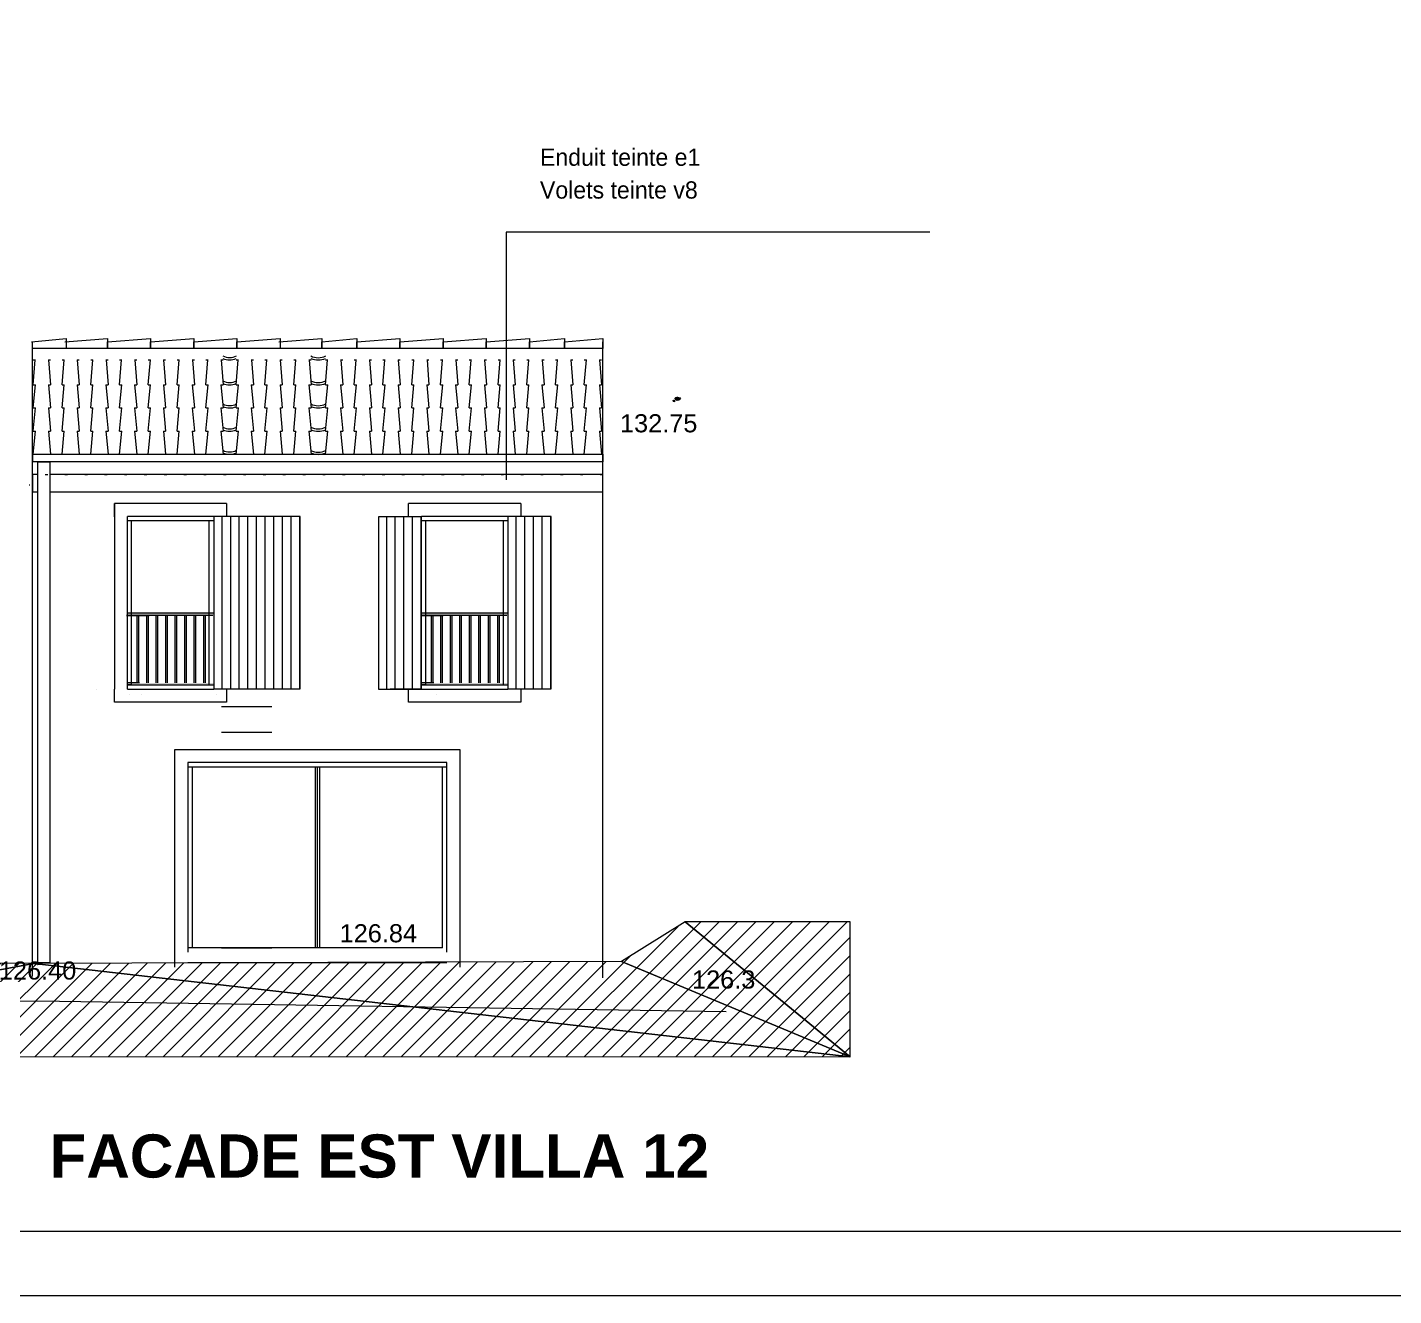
# Model space of a CAD drawing. Header units: metres. Extents: x 44.2 to 128.2, y -61.8 to 3.
# Drawn here: x 91.37 to 107.21, y -61.79 to -47.09 of the extents above; entities that cross this region are included whole.
import ezdxf
from ezdxf.enums import TextEntityAlignment as Align
from ezdxf.lldxf.tags import DXFTag

# ---------------------------------------------------------------- set-up
doc = ezdxf.new("R2010")
doc.units = ezdxf.units.M
doc.header["$MEASUREMENT"] = 0
for name, color, linetype in [('Calque 59', 7, 'Continuous'), ('Calque 79', 7, 'Continuous'), ('Calque Commun', 7, 'Continuous'), ('Cotations', 7, 'Continuous'), ('Textes', 7, 'Continuous')]:
    doc.layers.add(name, color=color, linetype=linetype)
doc.styles.add('Arial', font='arialbd.ttf', dxfattribs={"height": 0.5})
doc.styles.add('Arial2', font='arial.ttf', dxfattribs={"height": 0.21})
doc.styles.add('Century Gothic5', font='GOTHIC.TTF', dxfattribs={"height": 0.2})
tags = doc.linetypes.add('HIDDEN', pattern=[0.375, 0.25, -0.125]).pattern_tags.tags
tags[6:7] = [DXFTag(74, 4), DXFTag(75, 0), DXFTag(340, '0'), DXFTag(46, 1.0), DXFTag(50, 0.0), DXFTag(44, 0.0), DXFTag(45, 0.0)]
tags[4:5] = [DXFTag(74, 4), DXFTag(75, 0), DXFTag(340, '0'), DXFTag(46, 1.0), DXFTag(50, 0.0), DXFTag(44, 0.0), DXFTag(45, 0.0)]

# ---------------------------------------------------------------- blocks, each defined once
blk = doc.blocks.new('@dwg_exp54')
at = {"layer": 'Cotations', "color": 212, "linetype": 'ByBlock', "lineweight": -2, "style": 'Arial2'}
blk.add_text('126.40', height=0.21, dxfattribs=at).set_placement((91.493, -58.126), align=Align.CENTER)
blk = doc.blocks.new('@dwg_exp55')
at = {"layer": 'Cotations', "color": 212, "linetype": 'ByBlock', "lineweight": -2, "style": 'Arial2'}
blk.add_text('126.3', height=0.21, dxfattribs=at).set_placement((99.444, -58.23), align=Align.CENTER)
blk = doc.blocks.new('@dwg_exp56')
at = {"layer": 'Cotations', "color": 212, "linetype": 'ByBlock', "lineweight": -2, "style": 'Arial2'}
blk.add_text('132.75', height=0.21, dxfattribs=at).set_placement((98.691, -51.783), align=Align.CENTER)
blk = doc.blocks.new('@dwg_exp57')
at = {"layer": 'Cotations', "color": 212, "linetype": 'ByBlock', "lineweight": -2, "style": 'Arial2'}
blk.add_text('126.84', height=0.21, dxfattribs=at).set_placement((95.442, -57.694), align=Align.CENTER)
blk = doc.blocks.new('hatch38')
at = {"layer": 'Calque Commun', "color": 6, "linetype": 'Continuous', "lineweight": 5}
for p, q in [((95.535, -52.763), (95.535, -54.759)), ((95.635, -52.763), (95.635, -54.759)), ((95.735, -52.763), (95.735, -54.759)), ((95.835, -52.763), (95.835, -54.759)), ((95.935, -52.763), (95.935, -54.759))]:
    blk.add_line(p, q, dxfattribs=at)
at = {"layer": 'Calque Commun', "color": 8, "linetype": 'Continuous', "lineweight": 5}
mesh = blk.add_polyface(dxfattribs=at)
corners = [(95.943, -52.763), (95.443, -52.763), (95.443, -54.759), (95.943, -54.759)]
mesh.append_faces([[corners[k] for k in face] for face in [(0, 1, 2, 3)]], dxfattribs={"color": 8})
blk = doc.blocks.new('hatch39')
at = {"layer": 'Calque Commun', "color": 6, "linetype": 'Continuous', "lineweight": 5}
for p, q in [((97.036, -52.759), (97.036, -54.756)), ((97.136, -52.759), (97.136, -54.756)), ((97.236, -52.759), (97.236, -54.756)), ((97.336, -52.759), (97.336, -54.756)), ((97.436, -52.759), (97.436, -54.756))]:
    blk.add_line(p, q, dxfattribs=at)
at = {"layer": 'Calque Commun', "color": 8, "linetype": 'Continuous', "lineweight": 5}
mesh = blk.add_polyface(dxfattribs=at)
corners = [(97.444, -52.759), (96.943, -52.759), (96.943, -54.756), (97.444, -54.756)]
mesh.append_faces([[corners[k] for k in face] for face in [(0, 1, 2, 3)]], dxfattribs={"color": 8})
blk = doc.blocks.new('hatch40')
at = {"layer": 'Calque Commun', "color": 6, "linetype": 'Continuous', "lineweight": 5}
for p, q in [((93.627, -52.759), (93.627, -54.756)), ((93.727, -52.759), (93.727, -54.756)), ((93.827, -52.759), (93.827, -54.756)), ((93.927, -52.759), (93.927, -54.756)), ((94.027, -52.759), (94.027, -54.756)), ((94.127, -52.759), (94.127, -54.756)), ((94.227, -52.759), (94.227, -54.756)), ((94.327, -52.759), (94.327, -54.756)), ((94.427, -52.759), (94.427, -54.756)), ((94.527, -52.759), (94.527, -54.756))]:
    blk.add_line(p, q, dxfattribs=at)
at = {"layer": 'Calque Commun', "color": 8, "linetype": 'Continuous', "lineweight": 5}
mesh = blk.add_polyface(dxfattribs=at)
corners = [(94.535, -52.759), (93.534, -52.759), (93.534, -54.756), (94.535, -54.756)]
mesh.append_faces([[corners[k] for k in face] for face in [(0, 1, 2, 3)]], dxfattribs={"color": 8})
blk = doc.blocks.new('hatch41')
at = {"layer": 'Calque Commun', "color": 7, "linetype": 'Continuous', "lineweight": 5}
for p, q in [((97.616, -59.021), (99.178, -57.458)), ((97.828, -59.021), (99.391, -57.458)), ((98.04, -59.021), (99.603, -57.458)), ((98.252, -59.021), (99.815, -57.458)), ((98.464, -59.021), (100.028, -57.457)), ((98.676, -59.021), (100.24, -57.457)), ((98.888, -59.021), (100.452, -57.457)), ((99.101, -59.021), (100.665, -57.457)), ((99.313, -59.021), (100.877, -57.457)), ((97.404, -59.021), (98.915, -57.509)), ((99.525, -59.021), (100.909, -57.636)), ((85.647, -58.898), (86.59, -57.955)), ((85.739, -59.018), (86.808, -57.95)), ((85.951, -59.018), (87.025, -57.945)), ((86.163, -59.018), (87.242, -57.94)), ((86.376, -59.018), (87.459, -57.935)), ((86.588, -59.018), (87.675, -57.93)), ((86.8, -59.018), (87.887, -57.931)), ((87.012, -59.018), (88.099, -57.931)), ((87.224, -59.018), (88.31, -57.932)), ((87.436, -59.018), (88.522, -57.932)), ((87.648, -59.018), (88.734, -57.933)), ((87.86, -59.018), (88.945, -57.933)), ((88.072, -59.018), (89.157, -57.934)), ((88.284, -59.018), (89.369, -57.934)), ((88.496, -59.019), (89.58, -57.934)), ((88.708, -59.019), (89.792, -57.935)), ((88.921, -59.019), (90.004, -57.935)), ((89.133, -59.019), (90.215, -57.936)), ((89.345, -59.019), (90.427, -57.936)), ((89.557, -59.019), (90.639, -57.937)), ((89.769, -59.019), (90.851, -57.937)), ((89.981, -59.019), (91.062, -57.938)), ((90.193, -59.019), (91.274, -57.938)), ((90.405, -59.019), (91.486, -57.938)), ((90.617, -59.019), (91.699, -57.938)), ((90.829, -59.019), (91.911, -57.937)), ((91.041, -59.019), (92.124, -57.936)), ((91.253, -59.019), (92.337, -57.936)), ((91.466, -59.019), (92.55, -57.935)), ((91.678, -59.019), (92.763, -57.934)), ((91.89, -59.019), (92.975, -57.934)), ((92.102, -59.019), (93.188, -57.933)), ((92.314, -59.019), (93.401, -57.932)), ((92.526, -59.019), (93.614, -57.932)), ((92.738, -59.02), (93.827, -57.931)), ((92.95, -59.02), (94.039, -57.93)), ((93.162, -59.02), (94.252, -57.93)), ((93.374, -59.02), (94.465, -57.929)), ((93.586, -59.02), (94.678, -57.928)), ((93.798, -59.02), (94.891, -57.928)), ((94.011, -59.02), (95.103, -57.927)), ((94.223, -59.02), (95.316, -57.926)), ((94.435, -59.02), (95.529, -57.926)), ((94.647, -59.02), (95.742, -57.925)), ((94.859, -59.02), (95.955, -57.924)), ((95.071, -59.02), (96.167, -57.924)), ((95.283, -59.02), (96.38, -57.923)), ((95.495, -59.02), (96.593, -57.922)), ((95.707, -59.02), (96.806, -57.922)), ((95.919, -59.02), (97.019, -57.921)), ((96.131, -59.02), (97.231, -57.92)), ((96.343, -59.02), (97.444, -57.92)), ((96.556, -59.02), (97.657, -57.919)), ((96.768, -59.02), (97.87, -57.918)), ((96.98, -59.02), (98.083, -57.918)), ((97.192, -59.021), (98.355, -57.857)), ((99.737, -59.021), (100.909, -57.848)), ((85.647, -58.686), (86.373, -57.96)), ((85.647, -58.474), (86.156, -57.965)), ((85.647, -58.262), (85.939, -57.97)), ((85.647, -58.05), (85.722, -57.975)), ((99.949, -59.021), (100.909, -58.061)), ((100.161, -59.021), (100.909, -58.273)), ((100.373, -59.021), (100.909, -58.485)), ((100.585, -59.021), (100.909, -58.697)), ((100.797, -59.021), (100.909, -58.909))]:
    blk.add_line(p, q, dxfattribs=at)
at = {"layer": 'Calque Commun', "color": 7, "linetype": 'Continuous', "lineweight": 20}
mesh = blk.add_polyface(dxfattribs=at)
corners = [(91.448, -57.938), (87.648, -57.93), (85.647, -59.018), (100.909, -59.021), (85.647, -57.976), (98.259, -57.917), (100.909, -57.457), (98.997, -57.458)]
mesh.append_faces([[corners[k] for k in face] for face in [(0, 3, 5)]], dxfattribs={"vtx0": -1, "vtx1": -1, "color": 7})
mesh.append_faces([[corners[k] for k in face] for face in [(0, 2, 3)]], dxfattribs={"vtx0": -1, "vtx2": -1, "color": 7})
mesh.append_faces([[corners[k] for k in face] for face in [(0, 1, 2), (7, 5, 3)]], dxfattribs={"vtx1": -1, "vtx2": -1, "color": 7})
mesh.append_faces([[corners[k] for k in face] for face in [(1, 4, 2), (3, 6, 7)]], dxfattribs={"vtx2": -1, "color": 7})
blk = doc.blocks.new('CARTDCE')
at = {"layer": 'Calque Commun', "color": 9, "linetype": 'Continuous', "lineweight": 5}
blk.add_line((-21.798, -0.3), (20.202, -0.3), dxfattribs=at)
blk = doc.blocks.new('TOIT FACADE seul 660')
at = {"layer": 'Calque 59', "color": 32, "linetype": 'Continuous', "lineweight": 5}
for p, q in [((70.58, -18.73), (70.605, -18.73)), ((70.58, -19.019), (70.603, -18.731)), ((70.755, -18.731), (70.78, -18.731)), ((70.757, -18.731), (70.78, -19.019)), ((70.913, -19.019), (70.937, -18.731)), ((70.913, -18.731), (70.938, -18.731)), ((71.088, -18.731), (71.113, -18.731)), ((71.09, -18.731), (71.113, -19.019)), ((71.247, -19.019), (71.27, -18.731)), ((71.247, -18.731), (71.272, -18.731)), ((71.422, -18.731), (71.447, -18.731)), ((71.424, -18.731), (71.447, -19.019)), ((71.58, -19.019), (71.603, -18.731)), ((71.58, -18.731), (71.605, -18.731)), ((71.755, -18.731), (71.78, -18.731)), ((71.757, -18.731), (71.78, -19.019)), ((71.913, -19.019), (71.937, -18.731)), ((71.913, -18.731), (71.938, -18.731)), ((72.088, -18.731), (72.113, -18.731)), ((72.09, -18.731), (72.113, -19.019)), ((72.247, -19.019), (72.27, -18.731)), ((72.247, -18.731), (72.272, -18.731)), ((72.422, -18.731), (72.447, -18.731)), ((72.424, -18.731), (72.447, -19.019)), ((72.58, -19.019), (72.603, -18.731)), ((72.58, -18.731), (72.605, -18.731)), ((72.755, -18.731), (72.78, -18.731)), ((72.757, -18.731), (72.78, -19.019)), ((72.932, -19.019), (72.955, -18.731)), ((72.932, -18.731), (72.957, -18.731)), ((73.107, -18.731), (73.132, -18.731)), ((73.109, -18.731), (73.132, -19.019)), ((73.265, -19.019), (73.288, -18.731)), ((73.265, -18.731), (73.29, -18.731)), ((73.44, -18.731), (73.465, -18.731)), ((73.442, -18.731), (73.465, -19.019)), ((73.599, -19.019), (73.622, -18.731)), ((73.599, -18.731), (73.624, -18.731)), ((73.774, -18.731), (73.799, -18.731)), ((73.776, -18.731), (73.799, -19.019)), ((73.966, -19.019), (73.99, -18.731)), ((73.966, -18.731), (73.992, -18.731)), ((74.142, -18.731), (74.166, -18.731)), ((74.143, -18.731), (74.166, -19.019)), ((74.3, -19.019), (74.323, -18.731)), ((74.3, -18.731), (74.325, -18.731)), ((74.475, -18.731), (74.5, -18.731)), ((74.477, -18.731), (74.5, -19.019)), ((74.633, -19.019), (74.656, -18.731)), ((74.633, -18.731), (74.658, -18.731)), ((74.808, -18.731), (74.833, -18.731)), ((74.81, -18.731), (74.833, -19.019)), ((74.966, -19.019), (74.99, -18.731)), ((74.966, -18.731), (74.991, -18.731)), ((75.141, -18.731), (75.166, -18.731)), ((75.143, -18.731), (75.166, -19.019)), ((75.3, -19.019), (75.323, -18.731)), ((75.3, -18.731), (75.325, -18.731)), ((75.475, -18.731), (75.5, -18.731)), ((75.477, -18.731), (75.5, -19.019)), ((75.633, -19.019), (75.656, -18.731)), ((75.633, -18.731), (75.658, -18.731)), ((75.808, -18.731), (75.833, -18.731)), ((75.81, -18.731), (75.833, -19.019)), ((75.966, -19.019), (75.99, -18.731)), ((75.966, -18.731), (75.991, -18.731)), ((76.141, -18.731), (76.166, -18.731)), ((76.143, -18.731), (76.166, -19.019)), ((76.3, -19.019), (76.323, -18.731)), ((76.3, -18.731), (76.325, -18.731)), ((76.475, -18.731), (76.5, -18.731)), ((76.477, -18.731), (76.5, -19.019)), ((76.633, -19.019), (76.656, -18.731)), ((76.633, -18.731), (76.658, -18.731)), ((76.808, -18.731), (76.833, -18.731)), ((76.81, -18.731), (76.833, -19.019)), ((76.966, -19.019), (76.99, -18.731)), ((76.966, -18.731), (76.991, -18.731)), ((77.141, -18.731), (77.166, -18.731)), ((77.143, -18.731), (77.166, -19.019)), ((70.58, -19.288), (70.605, -19.019)), ((70.58, -19.019), (70.605, -19.019)), ((70.755, -19.019), (70.78, -19.288)), ((70.755, -19.019), (70.78, -19.019)), ((70.913, -19.288), (70.938, -19.019)), ((70.913, -19.019), (70.938, -19.019)), ((71.088, -19.019), (71.113, -19.288)), ((71.088, -19.019), (71.113, -19.019)), ((71.247, -19.288), (71.272, -19.019)), ((71.247, -19.019), (71.272, -19.019)), ((71.422, -19.019), (71.447, -19.288)), ((71.422, -19.019), (71.447, -19.019)), ((71.58, -19.288), (71.605, -19.019)), ((71.58, -19.019), (71.605, -19.019)), ((71.755, -19.019), (71.78, -19.288)), ((71.755, -19.019), (71.78, -19.019)), ((71.913, -19.288), (71.938, -19.019)), ((71.913, -19.019), (71.938, -19.019)), ((72.088, -19.019), (72.113, -19.288)), ((72.088, -19.019), (72.113, -19.019)), ((72.247, -19.288), (72.272, -19.019)), ((72.247, -19.019), (72.272, -19.019)), ((72.422, -19.019), (72.447, -19.288)), ((72.422, -19.019), (72.447, -19.019)), ((72.58, -19.288), (72.605, -19.019)), ((72.58, -19.019), (72.605, -19.019)), ((72.755, -19.019), (72.78, -19.288)), ((72.755, -19.019), (72.78, -19.019)), ((72.932, -19.288), (72.957, -19.019)), ((72.932, -19.019), (72.957, -19.019)), ((73.107, -19.019), (73.132, -19.288)), ((73.107, -19.019), (73.132, -19.019)), ((73.265, -19.288), (73.29, -19.019)), ((73.265, -19.019), (73.29, -19.019)), ((73.44, -19.019), (73.465, -19.288)), ((73.44, -19.019), (73.465, -19.019)), ((73.599, -19.288), (73.624, -19.019)), ((73.599, -19.019), (73.624, -19.019)), ((73.774, -19.019), (73.799, -19.288)), ((73.774, -19.019), (73.799, -19.019)), ((73.966, -19.288), (73.992, -19.019)), ((73.966, -19.019), (73.992, -19.019)), ((74.142, -19.019), (74.166, -19.288)), ((74.142, -19.019), (74.166, -19.019)), ((74.3, -19.288), (74.325, -19.019)), ((74.3, -19.019), (74.325, -19.019)), ((74.475, -19.019), (74.5, -19.288)), ((74.475, -19.019), (74.5, -19.019)), ((74.633, -19.288), (74.658, -19.019)), ((74.633, -19.019), (74.658, -19.019)), ((74.808, -19.019), (74.833, -19.288)), ((74.808, -19.019), (74.833, -19.019)), ((74.966, -19.288), (74.991, -19.019)), ((74.966, -19.019), (74.991, -19.019)), ((75.141, -19.019), (75.166, -19.288)), ((75.141, -19.019), (75.166, -19.019)), ((75.3, -19.288), (75.325, -19.019)), ((75.3, -19.019), (75.325, -19.019)), ((75.475, -19.019), (75.5, -19.288)), ((75.475, -19.019), (75.5, -19.019)), ((75.633, -19.288), (75.658, -19.019)), ((75.633, -19.019), (75.658, -19.019)), ((75.808, -19.019), (75.833, -19.288)), ((75.808, -19.019), (75.833, -19.019)), ((75.966, -19.288), (75.991, -19.019)), ((75.966, -19.019), (75.991, -19.019)), ((76.141, -19.019), (76.166, -19.288)), ((76.141, -19.019), (76.166, -19.019)), ((76.3, -19.288), (76.325, -19.019)), ((76.3, -19.019), (76.325, -19.019)), ((76.475, -19.019), (76.5, -19.288)), ((76.475, -19.019), (76.5, -19.019)), ((76.633, -19.288), (76.658, -19.019)), ((76.633, -19.019), (76.658, -19.019)), ((76.808, -19.019), (76.833, -19.288)), ((76.808, -19.019), (76.833, -19.019)), ((76.966, -19.288), (76.991, -19.019)), ((76.966, -19.019), (76.991, -19.019)), ((77.141, -19.019), (77.166, -19.288)), ((77.141, -19.019), (77.166, -19.019)), ((70.58, -19.556), (70.605, -19.288)), ((70.58, -19.288), (70.605, -19.288)), ((70.755, -19.288), (70.78, -19.556)), ((70.755, -19.288), (70.78, -19.288)), ((70.913, -19.556), (70.938, -19.288)), ((70.913, -19.288), (70.938, -19.288)), ((71.088, -19.288), (71.113, -19.556)), ((71.088, -19.288), (71.113, -19.288)), ((71.247, -19.556), (71.272, -19.288)), ((71.247, -19.288), (71.272, -19.288)), ((71.422, -19.288), (71.447, -19.556)), ((71.422, -19.288), (71.447, -19.288)), ((71.58, -19.556), (71.605, -19.288)), ((71.58, -19.288), (71.605, -19.288)), ((71.755, -19.288), (71.78, -19.556)), ((71.755, -19.288), (71.78, -19.288)), ((71.913, -19.556), (71.938, -19.288)), ((71.913, -19.288), (71.938, -19.288)), ((72.088, -19.288), (72.113, -19.556)), ((72.088, -19.288), (72.113, -19.288)), ((72.247, -19.556), (72.272, -19.288)), ((72.247, -19.288), (72.272, -19.288)), ((72.422, -19.288), (72.447, -19.556)), ((72.422, -19.288), (72.447, -19.288)), ((72.58, -19.556), (72.605, -19.288)), ((72.58, -19.288), (72.605, -19.288)), ((72.755, -19.288), (72.78, -19.556)), ((72.755, -19.288), (72.78, -19.288)), ((72.932, -19.556), (72.957, -19.288)), ((72.932, -19.288), (72.957, -19.288)), ((73.107, -19.288), (73.132, -19.556)), ((73.107, -19.288), (73.132, -19.288)), ((73.265, -19.556), (73.29, -19.288)), ((73.265, -19.288), (73.29, -19.288)), ((73.44, -19.288), (73.465, -19.556)), ((73.44, -19.288), (73.465, -19.288)), ((73.599, -19.556), (73.624, -19.288)), ((73.599, -19.288), (73.624, -19.288)), ((73.774, -19.288), (73.799, -19.556)), ((73.774, -19.288), (73.799, -19.288)), ((73.966, -19.556), (73.992, -19.288)), ((73.966, -19.288), (73.992, -19.288)), ((74.142, -19.288), (74.166, -19.556)), ((74.142, -19.288), (74.166, -19.288)), ((74.3, -19.556), (74.325, -19.288)), ((74.3, -19.288), (74.325, -19.288)), ((74.475, -19.288), (74.5, -19.556)), ((74.475, -19.288), (74.5, -19.288)), ((74.633, -19.556), (74.658, -19.288)), ((74.633, -19.288), (74.658, -19.288)), ((74.808, -19.288), (74.833, -19.556)), ((74.808, -19.288), (74.833, -19.288)), ((74.966, -19.556), (74.991, -19.288)), ((74.966, -19.288), (74.991, -19.288)), ((75.141, -19.288), (75.166, -19.556)), ((75.141, -19.288), (75.166, -19.288)), ((75.3, -19.556), (75.325, -19.288)), ((75.3, -19.288), (75.325, -19.288)), ((75.475, -19.288), (75.5, -19.556)), ((75.475, -19.288), (75.5, -19.288)), ((75.633, -19.556), (75.658, -19.288)), ((75.633, -19.288), (75.658, -19.288)), ((75.808, -19.288), (75.833, -19.556)), ((75.808, -19.288), (75.833, -19.288)), ((75.966, -19.556), (75.991, -19.288)), ((75.966, -19.288), (75.991, -19.288)), ((76.141, -19.288), (76.166, -19.556)), ((76.141, -19.288), (76.166, -19.288)), ((76.3, -19.556), (76.325, -19.288)), ((76.3, -19.288), (76.325, -19.288)), ((76.475, -19.288), (76.5, -19.556)), ((76.475, -19.288), (76.5, -19.288)), ((76.633, -19.556), (76.658, -19.288)), ((76.633, -19.288), (76.658, -19.288)), ((76.808, -19.288), (76.833, -19.556)), ((76.808, -19.288), (76.833, -19.288)), ((76.966, -19.556), (76.991, -19.288)), ((76.966, -19.288), (76.991, -19.288)), ((77.141, -19.288), (77.166, -19.556)), ((77.141, -19.288), (77.166, -19.288)), ((70.58, -19.825), (70.605, -19.556)), ((70.58, -19.556), (70.605, -19.556)), ((70.755, -19.556), (70.78, -19.825)), ((70.755, -19.556), (70.78, -19.556)), ((70.913, -19.825), (70.938, -19.556)), ((70.913, -19.556), (70.938, -19.556)), ((71.088, -19.556), (71.113, -19.825)), ((71.088, -19.556), (71.113, -19.556)), ((71.247, -19.825), (71.272, -19.556)), ((71.247, -19.556), (71.272, -19.556)), ((71.422, -19.556), (71.447, -19.825)), ((71.422, -19.556), (71.447, -19.556)), ((71.58, -19.825), (71.605, -19.556)), ((71.58, -19.556), (71.605, -19.556)), ((71.755, -19.556), (71.78, -19.825)), ((71.755, -19.556), (71.78, -19.556)), ((71.913, -19.825), (71.938, -19.556)), ((71.913, -19.556), (71.938, -19.556)), ((72.088, -19.556), (72.113, -19.825)), ((72.088, -19.556), (72.113, -19.556)), ((72.247, -19.825), (72.272, -19.556)), ((72.247, -19.556), (72.272, -19.556)), ((72.422, -19.556), (72.447, -19.825)), ((72.422, -19.556), (72.447, -19.556)), ((72.58, -19.825), (72.605, -19.556)), ((72.58, -19.556), (72.605, -19.556)), ((72.755, -19.556), (72.78, -19.825)), ((72.755, -19.556), (72.78, -19.556)), ((72.932, -19.825), (72.957, -19.556)), ((72.932, -19.556), (72.957, -19.556)), ((73.107, -19.556), (73.132, -19.825)), ((73.107, -19.556), (73.132, -19.556)), ((73.265, -19.825), (73.29, -19.556)), ((73.265, -19.556), (73.29, -19.556)), ((73.44, -19.556), (73.465, -19.825)), ((73.44, -19.556), (73.465, -19.556)), ((73.599, -19.825), (73.624, -19.556)), ((73.599, -19.556), (73.624, -19.556)), ((73.774, -19.556), (73.799, -19.825)), ((73.774, -19.556), (73.799, -19.556)), ((73.966, -19.825), (73.992, -19.556)), ((73.966, -19.556), (73.992, -19.556)), ((74.142, -19.556), (74.166, -19.825)), ((74.142, -19.556), (74.166, -19.556)), ((74.3, -19.825), (74.325, -19.556)), ((74.3, -19.556), (74.325, -19.556)), ((74.475, -19.556), (74.5, -19.825)), ((74.475, -19.556), (74.5, -19.556)), ((74.633, -19.825), (74.658, -19.556)), ((74.633, -19.556), (74.658, -19.556)), ((74.808, -19.556), (74.833, -19.825)), ((74.808, -19.556), (74.833, -19.556)), ((74.966, -19.825), (74.991, -19.556)), ((74.966, -19.556), (74.991, -19.556)), ((75.141, -19.556), (75.166, -19.825)), ((75.141, -19.556), (75.166, -19.556)), ((75.3, -19.825), (75.325, -19.556)), ((75.3, -19.556), (75.325, -19.556)), ((75.475, -19.556), (75.5, -19.825)), ((75.475, -19.556), (75.5, -19.556)), ((75.633, -19.825), (75.658, -19.556)), ((75.633, -19.556), (75.658, -19.556)), ((75.808, -19.556), (75.833, -19.825)), ((75.808, -19.556), (75.833, -19.556)), ((75.966, -19.825), (75.991, -19.556)), ((75.966, -19.556), (75.991, -19.556)), ((76.141, -19.556), (76.166, -19.825)), ((76.141, -19.556), (76.166, -19.556)), ((76.3, -19.825), (76.325, -19.556)), ((76.3, -19.556), (76.325, -19.556)), ((76.475, -19.556), (76.5, -19.825)), ((76.475, -19.556), (76.5, -19.556)), ((76.633, -19.825), (76.658, -19.556)), ((76.633, -19.556), (76.658, -19.556)), ((76.808, -19.556), (76.833, -19.825)), ((76.808, -19.556), (76.833, -19.556)), ((76.966, -19.825), (76.991, -19.556)), ((76.966, -19.556), (76.991, -19.556)), ((77.141, -19.556), (77.166, -19.825)), ((77.141, -19.556), (77.166, -19.556)), ((70.58, -19.825), (70.605, -19.825)), ((70.755, -19.825), (70.78, -19.825)), ((70.913, -19.825), (70.938, -19.825)), ((71.088, -19.825), (71.113, -19.825)), ((71.247, -19.825), (71.272, -19.825)), ((71.422, -19.825), (71.447, -19.825)), ((71.58, -19.825), (71.605, -19.825)), ((71.755, -19.825), (71.78, -19.825)), ((71.913, -19.825), (71.938, -19.825)), ((72.088, -19.825), (72.113, -19.825)), ((72.247, -19.825), (72.272, -19.825)), ((72.422, -19.825), (72.447, -19.825)), ((72.58, -19.825), (72.605, -19.825)), ((72.755, -19.825), (72.78, -19.825)), ((72.932, -19.825), (72.957, -19.825)), ((73.107, -19.825), (73.132, -19.825)), ((73.265, -19.825), (73.29, -19.825)), ((73.44, -19.825), (73.465, -19.825)), ((73.599, -19.825), (73.624, -19.825)), ((73.774, -19.825), (73.799, -19.825)), ((73.966, -19.825), (73.992, -19.825)), ((74.142, -19.825), (74.166, -19.825)), ((74.3, -19.825), (74.325, -19.825)), ((74.475, -19.825), (74.5, -19.825)), ((74.633, -19.825), (74.658, -19.825)), ((74.808, -19.825), (74.833, -19.825)), ((74.966, -19.825), (74.991, -19.825)), ((75.141, -19.825), (75.166, -19.825)), ((75.3, -19.825), (75.325, -19.825)), ((75.475, -19.825), (75.5, -19.825)), ((75.633, -19.825), (75.658, -19.825)), ((75.808, -19.825), (75.833, -19.825)), ((75.966, -19.825), (75.991, -19.825)), ((76.141, -19.825), (76.166, -19.825)), ((76.3, -19.825), (76.325, -19.825)), ((76.475, -19.825), (76.5, -19.825)), ((76.633, -19.825), (76.658, -19.825)), ((76.808, -19.825), (76.833, -19.825)), ((76.966, -19.825), (76.991, -19.825)), ((77.141, -19.825), (77.166, -19.825)), ((70.718, -20.058), (70.747, -20.058)), ((70.947, -20.058), (70.977, -20.058)), ((71.177, -20.058), (71.207, -20.058)), ((71.407, -20.058), (71.437, -20.058)), ((71.637, -20.058), (71.666, -20.058)), ((71.866, -20.058), (71.896, -20.058)), ((72.096, -20.058), (72.126, -20.058)), ((72.326, -20.058), (72.356, -20.058)), ((72.556, -20.058), (72.585, -20.058)), ((72.785, -20.058), (72.815, -20.058)), ((73.015, -20.058), (73.045, -20.058)), ((73.245, -20.058), (73.274, -20.058)), ((73.474, -20.058), (73.504, -20.058)), ((73.704, -20.058), (73.734, -20.058)), ((73.934, -20.058), (73.964, -20.058)), ((74.164, -20.058), (74.193, -20.058)), ((74.393, -20.058), (74.423, -20.058)), ((74.623, -20.058), (74.653, -20.058)), ((74.853, -20.058), (74.883, -20.058)), ((75.083, -20.058), (75.112, -20.058)), ((75.312, -20.058), (75.342, -20.058)), ((75.542, -20.058), (75.572, -20.058)), ((75.772, -20.058), (75.801, -20.058)), ((76.001, -20.058), (76.031, -20.058)), ((76.231, -20.058), (76.261, -20.058)), ((76.461, -20.058), (76.491, -20.058)), ((76.691, -20.058), (76.72, -20.058)), ((76.92, -20.058), (76.95, -20.058)), ((77.15, -20.058), (77.18, -20.058))]:
    blk.add_line(p, q, dxfattribs=at)
for points in [[(70.559, -18.521, 0), (70.96, -18.481, 0), (70.96, -18.599, 0), (70.574, -18.599, 0)], [(70.945, -18.521, 0), (71.44, -18.481, 0), (71.44, -18.599, 0), (70.96, -18.599, 0)], [(71.44, -18.521, 0), (71.94, -18.481, 0), (71.94, -18.599, 0), (71.44, -18.599, 0), (71.44, -18.521, 0)], [(71.94, -18.521, 0), (72.44, -18.481, 0), (72.44, -18.599, 0), (71.94, -18.599, 0), (71.94, -18.521, 0)], [(72.44, -18.521, 0), (72.94, -18.481, 0), (72.94, -18.599, 0), (72.44, -18.599, 0), (72.44, -18.521, 0)], [(72.94, -18.521, 0), (73.44, -18.481, 0), (73.44, -18.599, 0), (72.94, -18.599, 0), (72.94, -18.521, 0)], [(73.426, -18.521, 0), (73.924, -18.481, 0), (73.924, -18.599, 0), (73.44, -18.599, 0)], [(73.924, -18.521, 0), (74.33, -18.481, 0), (74.33, -18.599, 0), (73.924, -18.599, 0), (73.924, -18.521, 0)], [(74.33, -18.521, 0), (74.83, -18.481, 0), (74.83, -18.599, 0), (74.33, -18.599, 0), (74.33, -18.521, 0)], [(74.83, -18.521, 0), (75.33, -18.481, 0), (75.33, -18.599, 0), (74.83, -18.599, 0), (74.83, -18.521, 0)], [(75.33, -18.521, 0), (75.83, -18.481, 0), (75.83, -18.599, 0), (75.33, -18.599, 0), (75.33, -18.521, 0)], [(75.83, -18.521, 0), (76.33, -18.481, 0), (76.33, -18.599, 0), (75.83, -18.599, 0), (75.83, -18.521, 0)], [(76.33, -18.521, 0), (76.736, -18.481, 0), (76.736, -18.599, 0), (76.33, -18.599, 0), (76.33, -18.521, 0)], [(76.736, -18.521, 0), (77.18, -18.481, 0), (77.18, -18.599, 0), (76.736, -18.599, 0), (76.736, -18.521, 0)]]:
    blk.add_polyline3d(points, dxfattribs=at)
for centre, radius, start, end in [((72.856, -18.538), 0.166, 241.367, 298.3741), ((73.883, -18.51), 0.195, 243.1896, 296.5749), ((72.856, -18.528), 0.202, 247.4673, 292.2758), ((73.883, -18.493), 0.238, 248.9251, 290.842), ((72.856, -18.826), 0.166, 241.3664, 298.3743), ((73.883, -18.798), 0.195, 243.1908, 296.5743), ((72.856, -18.817), 0.202, 247.4682, 292.2755), ((73.883, -18.782), 0.238, 248.9261, 290.8416), ((72.856, -19.095), 0.166, 241.3672, 298.3741), ((72.856, -19.086), 0.202, 247.4673, 292.2757), ((73.883, -19.067), 0.195, 243.1907, 296.5744), ((73.883, -19.05), 0.238, 248.9252, 290.8421), ((72.856, -19.364), 0.166, 241.3666, 298.3743), ((72.856, -19.354), 0.202, 247.4675, 292.2758), ((73.883, -19.336), 0.195, 243.1901, 296.5746), ((73.883, -19.319), 0.238, 248.9259, 290.8416), ((72.856, -19.632), 0.166, 241.367, 298.3741), ((73.883, -19.605), 0.195, 243.1903, 296.5745), ((72.856, -19.623), 0.202, 247.4672, 292.2757), ((73.883, -19.588), 0.238, 248.926, 290.8416)]:
    blk.add_arc(centre, radius, start, end, dxfattribs=at)
at = {"layer": 'Calque Commun', "color": 7, "linetype": 'Continuous', "lineweight": 5}
for p, q in [((70.572, -25.879), (70.571, -18.52)), ((77.181, -25.892), (77.18, -18.521))]:
    blk.add_line(p, q, dxfattribs=at)

msp = doc.modelspace()

# ---------------------------------------------------------------- linework, layer by layer
at = {"layer": 'Calque 79', "color": 7, "linetype": 'Continuous', "lineweight": 5}
for p, q in [((92.171, -54.759), (92.171, -54.759)), ((92.171, -54.759), (92.171, -54.759)), ((95.58, -54.759), (95.58, -54.759)), ((95.58, -54.759), (95.58, -54.759)), ((93.562, -54.819), (93.562, -54.819))]:
    msp.add_line(p, q, dxfattribs=at)
at = {"layer": 'Calque Commun', "color": 5, "linetype": 'Continuous', "lineweight": 20}
for p, q in [((101.832, -49.464), (96.922, -49.464)), ((96.922, -49.464), (96.922, -52.334))]:
    msp.add_line(p, q, dxfattribs=at)
at = {"layer": 'Calque Commun', "color": 7, "linetype": 'Continuous', "lineweight": 5}
for p, q in [((91.395, -52.392), (91.404, -52.392)), ((92.534, -54.759), (92.534, -52.759)), ((93.534, -52.759), (92.534, -52.759)), ((93.534, -52.809), (92.534, -52.809)), ((92.582, -53.88), (92.582, -52.806)), ((93.482, -53.88), (93.482, -52.806)), ((93.534, -52.759), (93.534, -54.759)), ((95.743, -52.759), (95.941, -52.759)), ((95.943, -54.759), (95.943, -52.759)), ((96.943, -52.759), (95.943, -52.759)), ((96.943, -52.809), (95.943, -52.809)), ((95.991, -53.88), (95.991, -52.806)), ((96.891, -53.88), (96.891, -52.806)), ((96.943, -52.759), (96.943, -54.759)), ((92.523, -53.906), (92.785, -53.906)), ((92.644, -53.906), (92.523, -53.906)), ((92.534, -53.876), (93.534, -53.876)), ((92.675, -53.906), (92.534, -53.906)), ((92.582, -53.93), (92.582, -53.88)), ((92.582, -54.706), (92.582, -53.93)), ((92.644, -53.906), (92.644, -54.688)), ((92.664, -53.906), (92.644, -53.906)), ((92.644, -53.906), (92.644, -54.688)), ((92.664, -53.906), (92.644, -53.906)), ((92.644, -53.906), (92.785, -53.906)), ((92.754, -53.906), (92.664, -53.906)), ((92.664, -53.906), (92.664, -54.688)), ((92.754, -53.906), (92.664, -53.906)), ((92.664, -53.906), (92.664, -54.688)), ((92.785, -53.906), (92.695, -53.906)), ((92.754, -53.906), (92.754, -54.688)), ((92.774, -53.906), (92.754, -53.906)), ((92.754, -53.906), (92.754, -54.688)), ((92.774, -53.906), (92.754, -53.906)), ((92.864, -53.906), (92.774, -53.906)), ((92.774, -53.906), (92.774, -54.688)), ((92.864, -53.906), (92.774, -53.906)), ((92.774, -53.906), (92.774, -54.688)), ((92.864, -53.906), (92.864, -54.688)), ((92.884, -53.906), (92.864, -53.906)), ((92.864, -53.906), (92.864, -54.688)), ((92.884, -53.906), (92.864, -53.906)), ((92.974, -53.906), (92.884, -53.906)), ((92.884, -53.906), (92.884, -54.688)), ((92.974, -53.906), (92.884, -53.906)), ((92.884, -53.906), (92.884, -54.688)), ((92.974, -53.906), (92.974, -54.688)), ((92.994, -53.906), (92.974, -53.906)), ((92.974, -53.906), (92.974, -54.688)), ((92.994, -53.906), (92.974, -53.906)), ((93.084, -53.906), (92.994, -53.906)), ((92.994, -53.906), (92.994, -54.688)), ((93.084, -53.906), (92.994, -53.906)), ((92.994, -53.906), (92.994, -54.688)), ((93.084, -53.906), (93.084, -54.688)), ((93.104, -53.906), (93.084, -53.906)), ((93.084, -53.906), (93.084, -54.688)), ((93.104, -53.906), (93.084, -53.906)), ((93.194, -53.906), (93.104, -53.906)), ((93.104, -53.906), (93.104, -54.688)), ((93.194, -53.906), (93.104, -53.906)), ((93.104, -53.906), (93.104, -54.688)), ((93.194, -53.906), (93.194, -54.688)), ((93.214, -53.906), (93.194, -53.906)), ((93.194, -53.906), (93.194, -54.688)), ((93.214, -53.906), (93.194, -53.906)), ((93.524, -53.906), (93.214, -53.906)), ((93.214, -53.906), (93.214, -54.688)), ((93.304, -53.906), (93.304, -54.688)), ((93.304, -53.906), (93.304, -54.688)), ((93.324, -53.906), (93.324, -54.688)), ((93.324, -53.906), (93.324, -54.688)), ((93.414, -53.906), (93.414, -54.688)), ((93.414, -53.906), (93.414, -54.688)), ((93.434, -53.906), (93.434, -54.688)), ((93.434, -53.906), (93.434, -54.688)), ((93.482, -53.93), (93.482, -53.88)), ((93.482, -54.706), (93.482, -53.93)), ((95.932, -53.906), (96.194, -53.906)), ((96.053, -53.906), (95.932, -53.906)), ((95.943, -53.876), (96.943, -53.876)), ((96.084, -53.906), (95.943, -53.906)), ((95.991, -53.93), (95.991, -53.88)), ((95.991, -54.706), (95.991, -53.93)), ((96.053, -53.906), (96.053, -54.688)), ((96.073, -53.906), (96.053, -53.906)), ((96.053, -53.906), (96.053, -54.688)), ((96.073, -53.906), (96.053, -53.906)), ((96.053, -53.906), (96.194, -53.906)), ((96.163, -53.906), (96.073, -53.906)), ((96.073, -53.906), (96.073, -54.688)), ((96.163, -53.906), (96.073, -53.906)), ((96.073, -53.906), (96.073, -54.688)), ((96.194, -53.906), (96.104, -53.906)), ((96.163, -53.906), (96.163, -54.688)), ((96.183, -53.906), (96.163, -53.906)), ((96.163, -53.906), (96.163, -54.688)), ((96.183, -53.906), (96.163, -53.906)), ((96.273, -53.906), (96.183, -53.906)), ((96.183, -53.906), (96.183, -54.688)), ((96.273, -53.906), (96.183, -53.906)), ((96.183, -53.906), (96.183, -54.688)), ((96.273, -53.906), (96.273, -54.688)), ((96.293, -53.906), (96.273, -53.906)), ((96.273, -53.906), (96.273, -54.688)), ((96.293, -53.906), (96.273, -53.906)), ((96.383, -53.906), (96.293, -53.906)), ((96.293, -53.906), (96.293, -54.688)), ((96.383, -53.906), (96.293, -53.906)), ((96.293, -53.906), (96.293, -54.688)), ((96.383, -53.906), (96.383, -54.688)), ((96.403, -53.906), (96.383, -53.906)), ((96.383, -53.906), (96.383, -54.688)), ((96.403, -53.906), (96.383, -53.906)), ((96.493, -53.906), (96.403, -53.906)), ((96.403, -53.906), (96.403, -54.688)), ((96.493, -53.906), (96.403, -53.906)), ((96.403, -53.906), (96.403, -54.688)), ((96.493, -53.906), (96.493, -54.688)), ((96.513, -53.906), (96.493, -53.906)), ((96.493, -53.906), (96.493, -54.688)), ((96.513, -53.906), (96.493, -53.906)), ((96.603, -53.906), (96.513, -53.906)), ((96.513, -53.906), (96.513, -54.688)), ((96.603, -53.906), (96.513, -53.906)), ((96.513, -53.906), (96.513, -54.688)), ((96.603, -53.906), (96.603, -54.688)), ((96.623, -53.906), (96.603, -53.906)), ((96.603, -53.906), (96.603, -54.688)), ((96.623, -53.906), (96.603, -53.906)), ((96.933, -53.906), (96.623, -53.906)), ((96.623, -53.906), (96.623, -54.688)), ((96.713, -53.906), (96.713, -54.688)), ((96.713, -53.906), (96.713, -54.688)), ((96.733, -53.906), (96.733, -54.688)), ((96.733, -53.906), (96.733, -54.688)), ((96.823, -53.906), (96.823, -54.688)), ((96.823, -53.906), (96.823, -54.688)), ((96.843, -53.906), (96.843, -54.688)), ((96.843, -53.906), (96.843, -54.688)), ((96.891, -53.93), (96.891, -53.88)), ((96.891, -54.706), (96.891, -53.93)), ((92.675, -54.688), (92.534, -54.688)), ((92.534, -54.709), (93.534, -54.709)), ((92.534, -54.709), (93.534, -54.709)), ((92.584, -54.71), (92.534, -54.71)), ((92.534, -54.759), (93.534, -54.759)), ((95.943, -54.759), (95.58, -54.759)), ((96.084, -54.688), (95.943, -54.688)), ((95.943, -54.709), (96.943, -54.709)), ((95.943, -54.709), (96.943, -54.709)), ((95.993, -54.71), (95.943, -54.71)), ((95.943, -54.759), (96.943, -54.759)), ((92.562, -54.819), (92.562, -54.819)), ((92.562, -54.819), (92.562, -54.819)), ((92.703, -54.819), (92.703, -54.819)), ((92.703, -54.819), (92.703, -54.819)), ((93.562, -54.819), (93.562, -54.819)), ((93.562, -54.819), (93.562, -54.819)), ((93.562, -54.819), (93.562, -54.819)), ((93.562, -54.819), (93.562, -54.819)), ((93.562, -54.819), (93.562, -54.819)), ((96.112, -54.819), (96.112, -54.819)), ((96.112, -54.819), (96.112, -54.819)), ((93.235, -55.609), (93.235, -57.809)), ((96.235, -55.609), (93.235, -55.609)), ((93.235, -55.659), (96.185, -55.659)), ((93.285, -55.659), (93.285, -57.759)), ((94.71, -55.659), (94.71, -57.759)), ((94.735, -55.659), (94.735, -57.759)), ((94.76, -55.659), (94.76, -57.759)), ((96.185, -55.659), (96.235, -55.659)), ((96.185, -57.759), (96.185, -55.659)), ((96.235, -57.809), (96.235, -55.609)), ((96.185, -57.759), (93.235, -57.759)), ((93.235, -57.93), (96.235, -57.93))]:
    msp.add_line(p, q, dxfattribs=at)
at = {"layer": 'Calque Commun', "color": 5, "linetype": 'Continuous', "lineweight": 5}
for p, q in [((92.384, -52.763), (92.384, -52.609)), ((93.684, -52.609), (92.384, -52.609)), ((92.384, -52.609), (92.384, -54.759)), ((93.684, -52.609), (93.684, -52.759)), ((95.793, -52.763), (95.793, -52.609)), ((97.093, -52.609), (95.793, -52.609)), ((97.093, -52.609), (97.093, -52.759)), ((92.384, -54.909), (92.384, -54.759)), ((93.684, -54.759), (93.684, -54.909)), ((95.793, -54.909), (95.793, -54.759)), ((97.093, -54.759), (97.093, -54.909)), ((93.684, -54.909), (92.384, -54.909)), ((97.093, -54.909), (95.793, -54.909))]:
    msp.add_line(p, q, dxfattribs=at)
at = {"layer": 'Calque Commun', "color": 26, "linetype": 'HIDDEN', "lineweight": 20}
for p, q in [((85.812, -58.473), (91.497, -58.372)), ((91.497, -58.372), (99.474, -58.497))]:
    msp.add_line(p, q, dxfattribs=at)
at = {"layer": 'Calque Commun', "color": 5, "linetype": 'Continuous', "lineweight": 5}
msp.add_polyline3d([(93.085, -57.981, 0), (93.085, -55.459, 0), (96.385, -55.459, 0), (96.385, -57.981, 0)], dxfattribs=at)
at = {"layer": 'Calque Commun', "color": 18, "linetype": 'Continuous', "lineweight": 5, "true_color": 0x000000}
for points in [[(92.534, -53.876), (93.534, -53.876), (92.534, -53.906), (93.534, -53.906)], [(92.664, -53.906), (92.644, -53.906), (92.664, -54.688), (92.644, -54.688)], [(92.664, -53.906), (92.644, -53.906), (92.664, -54.688), (92.644, -54.688)], [(92.754, -53.876), (93.534, -53.876), (92.785, -53.906), (93.534, -53.906)], [(92.774, -53.906), (92.754, -53.906), (92.774, -54.688), (92.754, -54.688)], [(92.774, -53.906), (92.754, -53.906), (92.774, -54.688), (92.754, -54.688)], [(92.884, -53.906), (92.864, -53.906), (92.884, -54.688), (92.864, -54.688)], [(92.884, -53.906), (92.864, -53.906), (92.884, -54.688), (92.864, -54.688)], [(92.994, -53.906), (92.974, -53.906), (92.994, -54.688), (92.974, -54.688)], [(92.994, -53.906), (92.974, -53.906), (92.994, -54.688), (92.974, -54.688)], [(93.104, -53.906), (93.084, -53.906), (93.104, -54.688), (93.084, -54.688)], [(93.104, -53.906), (93.084, -53.906), (93.104, -54.688), (93.084, -54.688)], [(93.214, -53.906), (93.194, -53.906), (93.214, -54.688), (93.194, -54.688)], [(93.214, -53.906), (93.194, -53.906), (93.214, -54.688), (93.194, -54.688)], [(93.324, -53.906), (93.304, -53.906), (93.324, -54.688), (93.304, -54.688)], [(93.324, -53.906), (93.304, -53.906), (93.324, -54.688), (93.304, -54.688)], [(93.434, -53.906), (93.414, -53.906), (93.434, -54.688), (93.414, -54.688)], [(93.434, -53.906), (93.414, -53.906), (93.434, -54.688), (93.414, -54.688)], [(95.943, -53.876), (96.943, -53.876), (95.943, -53.906), (96.943, -53.906)], [(96.073, -53.906), (96.053, -53.906), (96.073, -54.688), (96.053, -54.688)], [(96.073, -53.906), (96.053, -53.906), (96.073, -54.688), (96.053, -54.688)], [(96.163, -53.876), (96.943, -53.876), (96.194, -53.906), (96.943, -53.906)], [(96.183, -53.906), (96.163, -53.906), (96.183, -54.688), (96.163, -54.688)], [(96.183, -53.906), (96.163, -53.906), (96.183, -54.688), (96.163, -54.688)], [(96.293, -53.906), (96.273, -53.906), (96.293, -54.688), (96.273, -54.688)], [(96.293, -53.906), (96.273, -53.906), (96.293, -54.688), (96.273, -54.688)], [(96.403, -53.906), (96.383, -53.906), (96.403, -54.688), (96.383, -54.688)], [(96.403, -53.906), (96.383, -53.906), (96.403, -54.688), (96.383, -54.688)], [(96.513, -53.906), (96.493, -53.906), (96.513, -54.688), (96.493, -54.688)], [(96.513, -53.906), (96.493, -53.906), (96.513, -54.688), (96.493, -54.688)], [(96.623, -53.906), (96.603, -53.906), (96.623, -54.688), (96.603, -54.688)], [(96.623, -53.906), (96.603, -53.906), (96.623, -54.688), (96.603, -54.688)], [(96.733, -53.906), (96.713, -53.906), (96.733, -54.688), (96.713, -54.688)], [(96.733, -53.906), (96.713, -53.906), (96.733, -54.688), (96.713, -54.688)], [(96.843, -53.906), (96.823, -53.906), (96.843, -54.688), (96.823, -54.688)], [(96.843, -53.906), (96.823, -53.906), (96.843, -54.688), (96.823, -54.688)], [(92.534, -54.688), (93.534, -54.688), (92.534, -54.718), (93.534, -54.718)], [(92.785, -54.688), (93.534, -54.688), (92.754, -54.718), (93.534, -54.718)], [(95.943, -54.688), (96.943, -54.688), (95.943, -54.718), (96.943, -54.718)], [(96.194, -54.688), (96.943, -54.688), (96.163, -54.718), (96.943, -54.718)]]:
    msp.add_trace(points, dxfattribs=at)
at = {"layer": 'Cotations', "color": 11, "linetype": 'HIDDEN', "lineweight": 20}
for p, q in [((93.624, -54.959), (94.209, -54.959)), ((93.624, -55.259), (94.209, -55.259)), ((93.624, -57.759), (94.209, -57.759))]:
    msp.add_line(p, q, dxfattribs=at)

# ---------------------------------------------------------------- block references
at = {"layer": 'Calque Commun', "color": 0, "linetype": 'ByBlock', "lineweight": -2, "xscale": 0.9916667342185974, "yscale": 0.9916667342185974, "zscale": 0.9916667342185974}
msp.add_blockref('CARTDCE', (107.577, -60.746), dxfattribs=at)
at = {"layer": 'Calque Commun', "color": 0, "linetype": 'ByBlock', "lineweight": -2}
for name, p in [('TOIT FACADE seul 660', (20.863, -32.213)), ('hatch40', (0, 0)), ('hatch38', (0, 0)), ('hatch39', (0, 0)), ('hatch41', (0, 0))]:
    msp.add_blockref(name, p, dxfattribs=at)
at = {"layer": 'Cotations', "color": 0, "linetype": 'ByBlock', "lineweight": -2}
for name in ['@dwg_exp56', '@dwg_exp57', '@dwg_exp54', '@dwg_exp55']:
    msp.add_blockref(name, (0, 0), dxfattribs=at)

# ---------------------------------------------------------------- texts
at = {"layer": 'Textes', "color": 5, "linetype": 'ByBlock', "lineweight": -2, "style": 'Arial'}
msp.add_text('FACADE EST VILLA 12', height=0.5, dxfattribs=at).set_placement((91.631, -60.421))
at = {"layer": 'Textes', "color": 5, "linetype": 'ByBlock', "lineweight": -2, "insert": (97.315, -49.077), "char_height": 0.2, "attachment_point": 7, "line_spacing_factor": 1.14, "style": 'Century Gothic5'}
msp.add_mtext('Enduit teinte e1\\PVolets teinte v8', dxfattribs=at)

# ---------------------------------------------------------------- meshes
at = {"layer": 'Calque Commun', "color": 7, "linetype": 'Continuous', "lineweight": 5}
mesh = msp.add_polyface(dxfattribs=at)
corners = [(44.219, -2.79), (128.219, -2.79), (128.219, -61.79), (44.219, -61.79)]
mesh.append_faces([[corners[k] for k in face] for face in [(0, 1, 2, 3)]], dxfattribs={"color": 7})
at = {"layer": 'Calque Commun', "color": 86, "linetype": 'Continuous', "lineweight": 5}
mesh = msp.add_polyface(dxfattribs=at)
corners = [(98.863, -51.426, -0.633), (98.863, -51.411, -0.633), (98.875, -51.415, -0.633), (98.876, -51.428, -0.633), (98.857, -51.414, -0.633)]
mesh.append_faces([[corners[k] for k in face] for face in [(0, 2, 3)]], dxfattribs={"vtx0": -1, "color": 86})
mesh.append_faces([[corners[k] for k in face] for face in [(0, 1, 2)]], dxfattribs={"vtx0": -1, "vtx2": -1, "color": 86})
mesh.append_faces([[corners[k] for k in face] for face in [(0, 4, 1)]], dxfattribs={"vtx2": -1, "color": 86})
mesh = msp.add_polyface(dxfattribs=at)
corners = [(98.923, -51.409, -0.633), (98.936, -51.383, -0.633), (98.943, -51.395, -0.633), (98.909, -51.374, -0.633), (98.906, -51.415, -0.633), (98.89, -51.406, -0.633), (98.882, -51.398, -0.633), (98.882, -51.389, -0.633), (98.891, -51.38, -0.633)]
mesh.append_faces([[corners[k] for k in face] for face in [(0, 1, 2)]], dxfattribs={"vtx0": -1, "color": 86})
mesh.append_faces([[corners[k] for k in face] for face in [(3, 5, 8)]], dxfattribs={"vtx0": -1, "vtx1": -1, "color": 86})
mesh.append_faces([[corners[k] for k in face] for face in [(3, 4, 5), (3, 0, 4), (5, 7, 8)]], dxfattribs={"vtx0": -1, "vtx2": -1, "color": 86})
mesh.append_faces([[corners[k] for k in face] for face in [(3, 1, 0)]], dxfattribs={"vtx1": -1, "vtx2": -1, "color": 86})
mesh.append_faces([[corners[k] for k in face] for face in [(5, 6, 7)]], dxfattribs={"vtx2": -1, "color": 86})
at = {"layer": 'Calque Commun', "color": 9, "linetype": 'Continuous', "lineweight": 5}
mesh = msp.add_polyface(dxfattribs=at)
corners = [(91.438, -52.038), (98.043, -52.038), (98.043, -52.124), (91.438, -52.124)]
mesh.append_faces([[corners[k] for k in face] for face in [(0, 1, 2, 3)]], dxfattribs={"color": 9})
mesh = msp.add_polyface(dxfattribs=at)
corners = [(91.497, -52.124), (91.636, -52.124), (91.636, -57.931), (91.497, -57.931)]
mesh.append_faces([[corners[k] for k in face] for face in [(0, 1, 2, 3)]], dxfattribs={"color": 9})
at = {"layer": 'Calque Commun', "color": 5, "linetype": 'Continuous', "lineweight": 5}
mesh = msp.add_polyface(dxfattribs=at)
corners = [(91.497, -52.471), (91.497, -52.271), (91.434, -52.271), (91.434, -52.471), (98.043, -52.471), (98.043, -52.271), (91.636, -52.271), (91.636, -52.471)]
mesh.append_faces([[corners[k] for k in face] for face in [(0, 1, 2, 3), (4, 5, 6, 7)]], dxfattribs={"color": 5})

doc.saveas('drawing.dxf')
